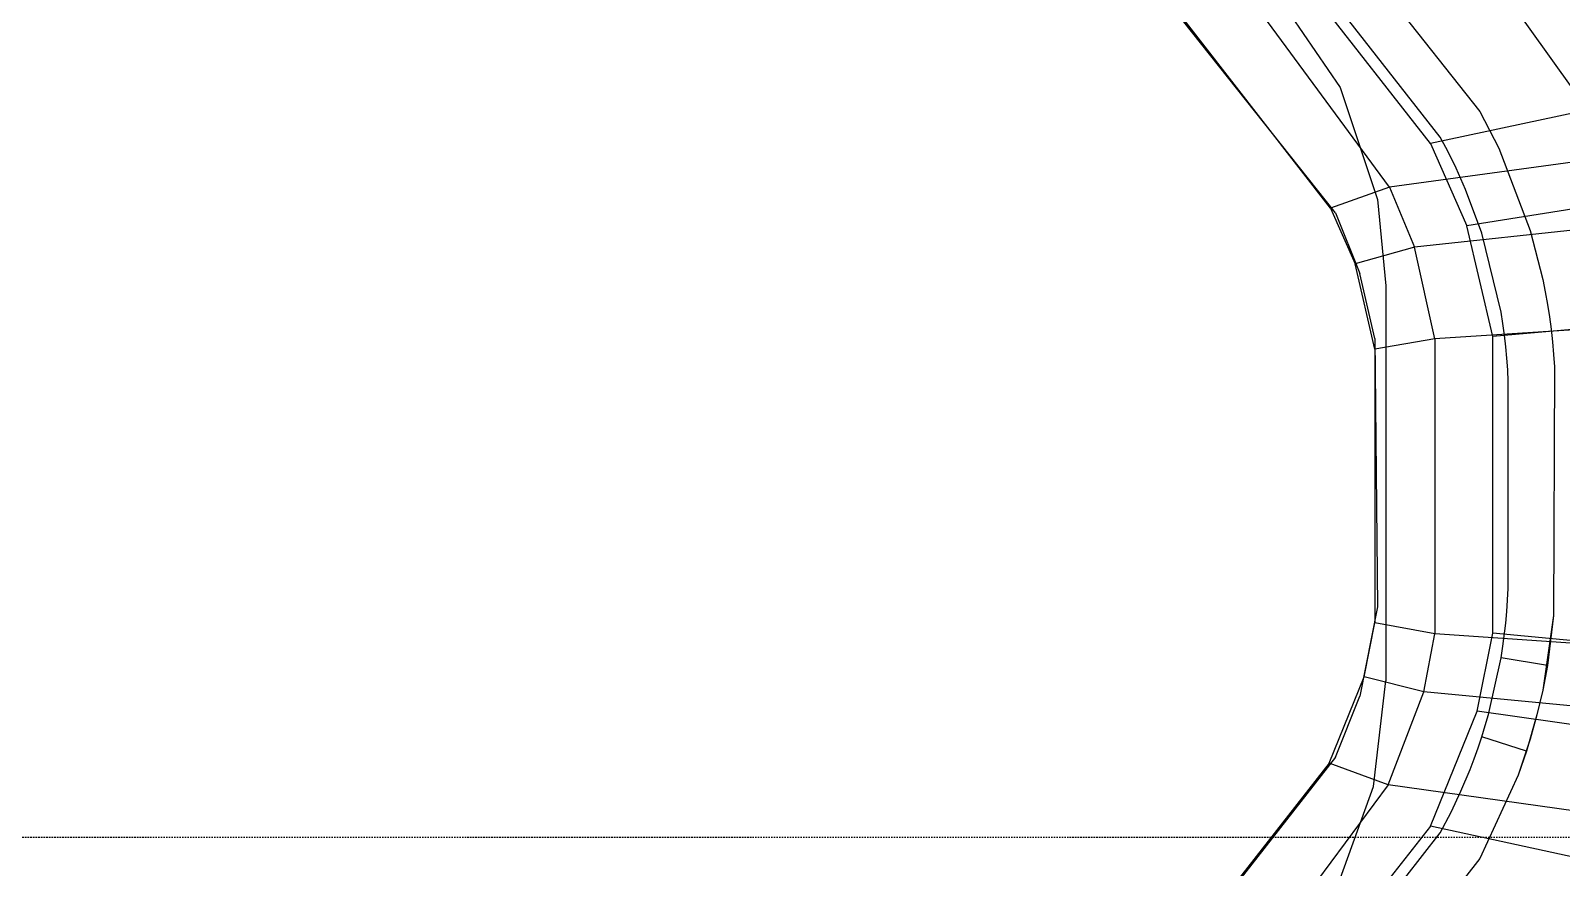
# Model space of a CAD drawing. Extents: x 11992 to 29481, y -6727 to 6811.
# Drawn here: x 19923.7 to 20054.1, y -3102 to -3030.7 of the extents above; entities that cross this region are included whole.
import ezdxf

# ---------------------------------------------------------------- set-up
doc = ezdxf.new("R2010")
doc.units = 0
doc.header["$MEASUREMENT"] = 0
doc.linetypes.add('DASHED', pattern=[19.05, 12.7, -6.35])
doc.layers.get('0').update_dxf_attribs({"color": 8, "linetype": 'CONTINUOUS'})
doc.layers.add('DQ-BEAM-DASH', color=8, linetype='DASHED')

# ---------------------------------------------------------------- blocks, each defined once
blk = doc.blocks.new('MB-B')
at = {"layer": 'DQ-BEAM-DASH', "ltscale": 0.01}
blk.add_line((-7800, 1270), (-11000, 1270), dxfattribs=at)

msp = doc.modelspace()

# ---------------------------------------------------------------- linework, layer by layer
for p, q in [((20059.14, -3041.33, -651.44), (19987.6, -2941.06, -651.44)), ((20059.14, -3041.33, -1089.44), (19987.6, -2941.06, -1089.44)), ((20059.14, -3041.33, -1527.44), (19987.6, -2941.06, -1527.44)), ((20059.14, -3041.33, -1965.44), (19987.6, -2941.06, -1965.44)), ((19976.65, -2948.3, -502.43), (20047.16, -3037.57, -502.43)), ((19976.65, -2948.3, -506.43), (20047.16, -3037.57, -506.43)), ((19976.65, -2948.3, -940.43), (20047.16, -3037.57, -940.43)), ((19976.65, -2948.3, -944.43), (20047.16, -3037.57, -944.43)), ((19976.65, -2948.3, -1378.43), (20047.16, -3037.57, -1378.43)), ((19976.65, -2948.3, -1382.43), (20047.16, -3037.57, -1382.43)), ((20039.48, -3044.04, -651.44), (19972.88, -2953.51, -651.44)), ((20039.48, -3044.04, -1089.44), (19972.88, -2953.51, -1089.44)), ((20039.48, -3044.04, -1527.44), (19972.88, -2953.51, -1527.44)), ((20039.48, -3044.04, -1965.44), (19972.88, -2953.51, -1965.44)), ((20043.8, -3039.76, -502.43), (19977.83, -2955.42, -502.43)), ((20043.8, -3039.76, -506.43), (19977.83, -2955.42, -506.43)), ((20043.8, -3039.76, -940.43), (19977.83, -2955.42, -940.43)), ((20043.8, -3039.76, -944.43), (19977.83, -2955.42, -944.43)), ((20043.8, -3039.76, -1378.43), (19977.83, -2955.42, -1378.43)), ((20043.8, -3039.76, -1382.43), (19977.83, -2955.42, -1382.43)), ((20042.96, -3040.31, -621.44), (19977.07, -2956.08, -621.44)), ((20042.96, -3040.31, -621.44), (19977.07, -2956.08, -621.44)), ((20042.96, -3040.31, -1059.44), (19977.07, -2956.08, -1059.44)), ((20042.96, -3040.31, -1059.44), (19977.07, -2956.08, -1059.44)), ((20042.96, -3040.31, -1497.44), (19977.07, -2956.08, -1497.44)), ((20042.96, -3040.31, -1497.44), (19977.07, -2956.08, -1497.44)), ((20042.96, -3040.31, -1935.44), (19977.07, -2956.08, -1935.44)), ((20042.96, -3040.31, -1935.44), (19977.07, -2956.08, -1935.44)), ((19980.86, -2955.79, -1934.94), (20035.27, -3035.54, -1934.94)), ((19980.86, -2955.79, -1527.94), (20035.27, -3035.55, -1527.94)), ((20034.88, -3046.21, -634.44), (19964.28, -2957.23, -634.44)), ((20034.88, -3046.21, -1072.44), (19964.28, -2957.23, -1072.44)), ((20034.88, -3046.21, -1510.44), (19964.28, -2957.23, -1510.44)), ((20034.88, -3046.21, -1948.44), (19964.28, -2957.23, -1948.44)), ((20034.45, -3045.82, -634.44), (19969.12, -2961.71, -634.44)), ((20034.45, -3045.82, -1072.44), (19969.12, -2961.71, -1072.44)), ((20034.45, -3045.82, -1510.44), (19969.12, -2961.71, -1510.44)), ((20034.45, -3045.82, -1948.44), (19969.12, -2961.71, -1948.44)), ((20072.38, -3034.06, -621.44), (20042.96, -3040.31, -621.44)), ((20072.38, -3034.06, -1059.44), (20042.96, -3040.31, -1059.44)), ((20072.38, -3034.06, -1497.44), (20042.96, -3040.31, -1497.44)), ((20072.38, -3034.06, -1935.44), (20042.96, -3040.31, -1935.44)), ((20035.27, -3035.54, -1934.94), (20035.27, -3035.55, -1527.94)), ((20035.27, -3035.54, -1934.94), (20038.46, -3045.07, -1934.94)), ((20035.27, -3035.55, -1527.94), (20038.46, -3045.07, -1527.94)), ((20047.16, -3037.57, -502.43), (20047.16, -3037.57, -506.43)), ((20047.16, -3037.57, -502.43), (20048.77, -3040.71, -502.43)), ((20047.16, -3037.57, -506.43), (20048.77, -3040.71, -506.43)), ((20047.16, -3037.57, -940.43), (20047.16, -3037.57, -944.43)), ((20047.16, -3037.57, -940.43), (20048.77, -3040.71, -940.43)), ((20047.16, -3037.57, -944.43), (20048.77, -3040.71, -944.43)), ((20047.16, -3037.57, -1378.43), (20047.16, -3037.57, -1382.43)), ((20047.16, -3037.57, -1378.43), (20048.77, -3040.71, -1378.43)), ((20047.16, -3037.57, -1382.43), (20048.77, -3040.71, -1382.43)), ((20042.96, -3040.31, -621.44), (20046.07, -3047.33, -621.44)), ((20042.96, -3040.31, -621.44), (20046.07, -3047.33, -621.44)), ((20042.96, -3040.31, -1059.44), (20046.07, -3047.33, -1059.44)), ((20042.96, -3040.31, -1059.44), (20046.07, -3047.33, -1059.44)), ((20042.96, -3040.31, -1497.44), (20046.07, -3047.33, -1497.44)), ((20042.96, -3040.31, -1497.44), (20046.07, -3047.33, -1497.44)), ((20042.96, -3040.31, -1935.44), (20046.07, -3047.33, -1935.44)), ((20042.96, -3040.31, -1935.44), (20046.07, -3047.33, -1935.44)), ((20043.8, -3039.76, -502.43), (20043.8, -3039.76, -506.43)), ((20044.27, -3040.64, -502.43), (20043.8, -3039.76, -502.43)), ((20044.27, -3040.64, -506.43), (20043.8, -3039.76, -506.43)), ((20043.8, -3039.76, -940.43), (20043.8, -3039.76, -944.43)), ((20044.27, -3040.64, -940.43), (20043.8, -3039.76, -940.43)), ((20044.27, -3040.64, -944.43), (20043.8, -3039.76, -944.43)), ((20043.8, -3039.76, -1378.43), (20043.8, -3039.76, -1382.43)), ((20044.27, -3040.64, -1378.43), (20043.8, -3039.76, -1378.43)), ((20044.27, -3040.64, -1382.43), (20043.8, -3039.76, -1382.43)), ((20059.14, -3041.33, -651.44), (20039.48, -3044.04, -651.44)), ((20059.14, -3041.33, -1089.44), (20039.48, -3044.04, -1089.44)), ((20059.14, -3041.33, -1527.44), (20039.48, -3044.04, -1527.44)), ((20059.14, -3041.33, -1965.44), (20039.48, -3044.04, -1965.44)), ((20044.72, -3041.52, -502.43), (20044.27, -3040.64, -502.43)), ((20044.72, -3041.52, -506.43), (20044.27, -3040.64, -506.43)), ((20044.72, -3041.52, -940.43), (20044.27, -3040.64, -940.43)), ((20044.72, -3041.52, -944.43), (20044.27, -3040.64, -944.43)), ((20044.72, -3041.52, -1378.43), (20044.27, -3040.64, -1378.43)), ((20044.72, -3041.52, -1382.43), (20044.27, -3040.64, -1382.43)), ((20045.15, -3042.41, -502.43), (20044.72, -3041.52, -502.43)), ((20045.15, -3042.41, -506.43), (20044.72, -3041.52, -506.43)), ((20045.15, -3042.41, -940.43), (20044.72, -3041.52, -940.43)), ((20045.15, -3042.41, -944.43), (20044.72, -3041.52, -944.43)), ((20045.15, -3042.41, -1378.43), (20044.72, -3041.52, -1378.43)), ((20045.15, -3042.41, -1382.43), (20044.72, -3041.52, -1382.43)), ((20048.77, -3040.71, -502.43), (20048.77, -3040.71, -506.43)), ((20048.77, -3040.71, -502.43), (20051.46, -3047.74, -502.43)), ((20048.77, -3040.71, -506.43), (20051.46, -3047.74, -506.43)), ((20048.77, -3040.71, -940.43), (20048.77, -3040.71, -944.43)), ((20048.77, -3040.71, -940.43), (20051.46, -3047.74, -940.43)), ((20048.77, -3040.71, -944.43), (20051.46, -3047.74, -944.43)), ((20048.77, -3040.71, -1378.43), (20048.77, -3040.71, -1382.43)), ((20048.77, -3040.71, -1378.43), (20051.46, -3047.74, -1378.43)), ((20048.77, -3040.71, -1382.43), (20051.46, -3047.74, -1382.43)), ((20045.95, -3044.23, -502.43), (20045.15, -3042.41, -502.43)), ((20045.95, -3044.23, -506.43), (20045.15, -3042.41, -506.43)), ((20045.95, -3044.23, -940.43), (20045.15, -3042.41, -940.43)), ((20045.95, -3044.23, -944.43), (20045.15, -3042.41, -944.43)), ((20045.95, -3044.23, -1378.43), (20045.15, -3042.41, -1378.43)), ((20045.95, -3044.23, -1382.43), (20045.15, -3042.41, -1382.43)), ((20075.83, -3042.6, -621.44), (20046.07, -3047.33, -621.44)), ((20075.83, -3042.6, -1059.44), (20046.07, -3047.33, -1059.44)), ((20075.83, -3042.6, -1497.44), (20046.07, -3047.33, -1497.44)), ((20075.83, -3042.6, -1935.44), (20046.07, -3047.33, -1935.44)), ((20039.48, -3044.04, -651.44), (20034.45, -3045.82, -634.44)), ((20039.48, -3044.04, -1089.44), (20034.45, -3045.82, -1072.44)), ((20039.48, -3044.04, -1527.44), (20034.45, -3045.82, -1510.44)), ((20039.48, -3044.04, -1965.44), (20034.45, -3045.82, -1948.44)), ((20039.48, -3044.04, -651.44), (20041.61, -3049.16, -651.44)), ((20039.48, -3044.04, -1089.44), (20041.61, -3049.16, -1089.44)), ((20039.48, -3044.04, -1527.44), (20041.61, -3049.16, -1527.44)), ((20039.48, -3044.04, -1965.44), (20041.61, -3049.16, -1965.44)), ((20047.33, -3047.94, -502.43), (20045.95, -3044.23, -502.43)), ((20047.33, -3047.94, -506.43), (20045.95, -3044.23, -506.43)), ((20045.95, -3044.23, -502.43), (20045.95, -3044.23, -506.43)), ((20047.33, -3047.94, -940.43), (20045.95, -3044.23, -940.43)), ((20047.33, -3047.94, -944.43), (20045.95, -3044.23, -944.43)), ((20045.95, -3044.23, -940.43), (20045.95, -3044.23, -944.43)), ((20047.33, -3047.94, -1378.43), (20045.95, -3044.23, -1378.43)), ((20047.33, -3047.94, -1382.43), (20045.95, -3044.23, -1382.43)), ((20045.95, -3044.23, -1378.43), (20045.95, -3044.23, -1382.43)), ((20038.46, -3045.07, -1527.94), (20038.46, -3045.07, -1934.94)), ((20038.46, -3045.07, -1527.94), (20039.15, -3052.44, -1527.94)), ((20038.46, -3045.07, -1934.94), (20039.15, -3052.44, -1934.94)), ((20034.45, -3045.82, -634.44), (20036.55, -3050.58, -634.44)), ((20034.45, -3045.82, -1072.44), (20036.55, -3050.58, -1072.44)), ((20034.45, -3045.82, -1510.44), (20036.55, -3050.58, -1510.44)), ((20034.45, -3045.82, -1948.44), (20036.55, -3050.58, -1948.44)), ((20034.88, -3046.21, -634.44), (20036.94, -3051.39, -634.44)), ((20034.88, -3046.21, -1072.44), (20036.94, -3051.39, -1072.44)), ((20034.88, -3046.21, -1510.44), (20036.94, -3051.39, -1510.44)), ((20034.88, -3046.21, -1948.44), (20036.94, -3051.39, -1948.44)), ((20061.43, -3047.01, -651.44), (20041.61, -3049.16, -651.44)), ((20061.43, -3047.01, -1089.44), (20041.61, -3049.16, -1089.44)), ((20061.43, -3047.01, -1527.44), (20041.61, -3049.16, -1527.44)), ((20061.43, -3047.01, -1965.44), (20041.61, -3049.16, -1965.44)), ((20048.27, -3056.77, -621.44), (20046.07, -3047.33, -621.44)), ((20048.27, -3056.77, -621.44), (20046.07, -3047.33, -621.44)), ((20048.27, -3056.77, -1059.44), (20046.07, -3047.33, -1059.44)), ((20048.27, -3056.77, -1059.44), (20046.07, -3047.33, -1059.44)), ((20048.27, -3056.77, -1497.44), (20046.07, -3047.33, -1497.44)), ((20048.27, -3056.77, -1497.44), (20046.07, -3047.33, -1497.44)), ((20048.27, -3056.77, -1935.44), (20046.07, -3047.33, -1935.44)), ((20048.27, -3056.77, -1935.44), (20046.07, -3047.33, -1935.44)), ((20048.98, -3054.68, -502.43), (20047.33, -3047.94, -502.43)), ((20047.33, -3047.94, -502.43), (20047.33, -3047.94, -506.43)), ((20048.98, -3054.68, -506.43), (20047.33, -3047.94, -506.43)), ((20048.98, -3054.68, -940.43), (20047.33, -3047.94, -940.43)), ((20047.33, -3047.94, -940.43), (20047.33, -3047.94, -944.43)), ((20048.98, -3054.68, -944.43), (20047.33, -3047.94, -944.43)), ((20048.98, -3054.68, -1378.43), (20047.33, -3047.94, -1378.43)), ((20047.33, -3047.94, -1378.43), (20047.33, -3047.94, -1382.43)), ((20048.98, -3054.68, -1382.43), (20047.33, -3047.94, -1382.43)), ((20051.46, -3047.74, -502.43), (20052.52, -3051.91, -502.43)), ((20051.46, -3047.74, -506.43), (20052.52, -3051.91, -506.43)), ((20051.46, -3047.74, -502.43), (20051.46, -3047.74, -506.43)), ((20051.46, -3047.74, -940.43), (20052.52, -3051.91, -940.43)), ((20051.46, -3047.74, -944.43), (20052.52, -3051.91, -944.43)), ((20051.46, -3047.74, -940.43), (20051.46, -3047.74, -944.43)), ((20051.46, -3047.74, -1378.43), (20052.52, -3051.91, -1378.43)), ((20051.46, -3047.74, -1382.43), (20052.52, -3051.91, -1382.43)), ((20051.46, -3047.74, -1378.43), (20051.46, -3047.74, -1382.43)), ((20041.61, -3049.16, -651.44), (20036.55, -3050.58, -634.44)), ((20041.61, -3049.16, -1089.44), (20036.55, -3050.58, -1072.44)), ((20041.61, -3049.16, -1527.44), (20036.55, -3050.58, -1510.44)), ((20041.61, -3049.16, -1965.44), (20036.55, -3050.58, -1948.44)), ((20043.32, -3056.97, -651.44), (20041.61, -3049.16, -651.44)), ((20043.32, -3056.97, -1089.44), (20041.61, -3049.16, -1089.44)), ((20043.32, -3056.97, -1527.44), (20041.61, -3049.16, -1527.44)), ((20043.32, -3056.97, -1965.44), (20041.61, -3049.16, -1965.44)), ((20038.22, -3057.83, -634.44), (20036.55, -3050.58, -634.44)), ((20038.22, -3057.83, -1072.44), (20036.55, -3050.58, -1072.44)), ((20038.22, -3057.83, -1510.44), (20036.55, -3050.58, -1510.44)), ((20038.22, -3057.83, -1948.44), (20036.55, -3050.58, -1948.44)), ((20038.21, -3056.92, -634.44), (20036.94, -3051.39, -634.44)), ((20038.21, -3056.92, -1072.44), (20036.94, -3051.39, -1072.44)), ((20038.21, -3056.92, -1510.44), (20036.94, -3051.39, -1510.44)), ((20038.21, -3056.92, -1948.44), (20036.94, -3051.39, -1948.44)), ((20052.52, -3051.91, -502.43), (20052.52, -3051.91, -506.43)), ((20052.52, -3051.91, -502.43), (20052.73, -3052.96, -502.43)), ((20052.52, -3051.91, -506.43), (20052.73, -3052.96, -506.43)), ((20052.52, -3051.91, -940.43), (20052.52, -3051.91, -944.43)), ((20052.52, -3051.91, -940.43), (20052.73, -3052.96, -940.43)), ((20052.52, -3051.91, -944.43), (20052.73, -3052.96, -944.43)), ((20052.52, -3051.91, -1378.43), (20052.52, -3051.91, -1382.43)), ((20052.52, -3051.91, -1378.43), (20052.73, -3052.96, -1378.43)), ((20052.52, -3051.91, -1382.43), (20052.73, -3052.96, -1382.43)), ((20039.15, -3052.44, -1934.94), (20039.15, -3052.44, -1527.94)), ((20039.15, -3052.44, -1527.94), (20039.15, -3086.11, -1527.94)), ((20039.15, -3052.44, -1934.94), (20039.15, -3086.11, -1934.94)), ((20052.73, -3052.96, -502.43), (20052.92, -3054.02, -502.43)), ((20052.73, -3052.96, -506.43), (20052.92, -3054.02, -506.43)), ((20052.73, -3052.96, -940.43), (20052.92, -3054.02, -940.43)), ((20052.73, -3052.96, -944.43), (20052.92, -3054.02, -944.43)), ((20052.73, -3052.96, -1378.43), (20052.92, -3054.02, -1378.43)), ((20052.73, -3052.96, -1382.43), (20052.92, -3054.02, -1382.43)), ((20078.27, -3054.08, -621.44), (20048.27, -3056.77, -621.44)), ((20078.27, -3054.08, -1059.44), (20048.27, -3056.77, -1059.44)), ((20078.27, -3054.08, -1497.44), (20048.27, -3056.77, -1497.44)), ((20078.27, -3054.08, -1935.44), (20048.27, -3056.77, -1935.44)), ((20048.98, -3054.68, -502.43), (20048.98, -3054.68, -506.43)), ((20049.13, -3055.66, -502.43), (20048.98, -3054.68, -502.43)), ((20049.13, -3055.66, -506.43), (20048.98, -3054.68, -506.43)), ((20048.98, -3054.68, -940.43), (20048.98, -3054.68, -944.43)), ((20049.13, -3055.66, -940.43), (20048.98, -3054.68, -940.43)), ((20049.13, -3055.66, -944.43), (20048.98, -3054.68, -944.43)), ((20048.98, -3054.68, -1378.43), (20048.98, -3054.68, -1382.43)), ((20049.13, -3055.66, -1378.43), (20048.98, -3054.68, -1378.43)), ((20049.13, -3055.66, -1382.43), (20048.98, -3054.68, -1382.43)), ((20052.92, -3054.02, -502.43), (20053.09, -3055.08, -502.43)), ((20052.92, -3054.02, -506.43), (20053.09, -3055.08, -506.43)), ((20052.92, -3054.02, -940.43), (20053.09, -3055.08, -940.43)), ((20052.92, -3054.02, -944.43), (20053.09, -3055.08, -944.43)), ((20052.92, -3054.02, -1378.43), (20053.09, -3055.08, -1378.43)), ((20052.92, -3054.02, -1382.43), (20053.09, -3055.08, -1382.43)), ((20063.27, -3055.65, -651.44), (20043.32, -3056.97, -651.44)), ((20063.27, -3055.65, -1089.44), (20043.32, -3056.97, -1089.44)), ((20063.27, -3055.65, -1527.44), (20043.32, -3056.97, -1527.44)), ((20063.27, -3055.65, -1965.44), (20043.32, -3056.97, -1965.44)), ((20049.26, -3056.64, -502.43), (20049.13, -3055.66, -502.43)), ((20049.26, -3056.64, -506.43), (20049.13, -3055.66, -506.43)), ((20049.26, -3056.64, -940.43), (20049.13, -3055.66, -940.43)), ((20049.26, -3056.64, -944.43), (20049.13, -3055.66, -944.43)), ((20049.26, -3056.64, -1378.43), (20049.13, -3055.66, -1378.43)), ((20049.26, -3056.64, -1382.43), (20049.13, -3055.66, -1382.43)), ((20053.09, -3055.08, -502.43), (20053.23, -3056.15, -502.43)), ((20053.09, -3055.08, -506.43), (20053.23, -3056.15, -506.43)), ((20053.09, -3055.08, -940.43), (20053.23, -3056.15, -940.43)), ((20053.09, -3055.08, -944.43), (20053.23, -3056.15, -944.43)), ((20053.09, -3055.08, -1378.43), (20053.23, -3056.15, -1378.43)), ((20053.09, -3055.08, -1382.43), (20053.23, -3056.15, -1382.43)), ((20038.21, -3056.92, -634.44), (20038.46, -3079.79, -634.44)), ((20038.21, -3056.92, -1072.44), (20038.46, -3079.79, -1072.44)), ((20038.21, -3056.92, -1510.44), (20038.46, -3079.79, -1510.44)), ((20038.21, -3056.92, -1948.44), (20038.46, -3079.79, -1948.44)), ((20043.32, -3056.97, -651.44), (20038.22, -3057.83, -634.44)), ((20043.32, -3056.97, -1089.44), (20038.22, -3057.83, -1072.44)), ((20043.32, -3056.97, -1527.44), (20038.22, -3057.83, -1510.44)), ((20043.32, -3056.97, -1965.44), (20038.22, -3057.83, -1948.44)), ((20043.32, -3056.97, -651.44), (20043.32, -3082.1, -651.44)), ((20043.32, -3056.97, -1089.44), (20043.32, -3082.1, -1089.44)), ((20043.32, -3056.97, -1527.44), (20043.32, -3082.1, -1527.44)), ((20043.32, -3056.97, -1965.44), (20043.32, -3082.1, -1965.44)), ((20048.27, -3082.06, -621.44), (20048.27, -3056.77, -621.44)), ((20048.27, -3082.06, -621.44), (20048.27, -3056.77, -621.44)), ((20048.27, -3082.06, -1059.44), (20048.27, -3056.77, -1059.44)), ((20048.27, -3082.06, -1059.44), (20048.27, -3056.77, -1059.44)), ((20048.27, -3082.06, -1497.44), (20048.27, -3056.77, -1497.44)), ((20048.27, -3082.06, -1497.44), (20048.27, -3056.77, -1497.44)), ((20048.27, -3082.06, -1935.44), (20048.27, -3056.77, -1935.44)), ((20048.27, -3082.06, -1935.44), (20048.27, -3056.77, -1935.44)), ((20049.37, -3057.63, -502.43), (20049.26, -3056.64, -502.43)), ((20049.37, -3057.63, -506.43), (20049.26, -3056.64, -506.43)), ((20049.37, -3057.63, -940.43), (20049.26, -3056.64, -940.43)), ((20049.37, -3057.63, -944.43), (20049.26, -3056.64, -944.43)), ((20049.37, -3057.63, -1378.43), (20049.26, -3056.64, -1378.43)), ((20049.37, -3057.63, -1382.43), (20049.26, -3056.64, -1382.43)), ((20053.23, -3056.15, -502.43), (20053.35, -3057.22, -502.43)), ((20053.23, -3056.15, -506.43), (20053.35, -3057.22, -506.43)), ((20053.23, -3056.15, -940.43), (20053.35, -3057.22, -940.43)), ((20053.23, -3056.15, -944.43), (20053.35, -3057.22, -944.43)), ((20053.23, -3056.15, -1378.43), (20053.35, -3057.22, -1378.43)), ((20053.23, -3056.15, -1382.43), (20053.35, -3057.22, -1382.43)), ((20053.35, -3057.22, -502.43), (20053.45, -3058.29, -502.43)), ((20053.35, -3057.22, -506.43), (20053.45, -3058.29, -506.43)), ((20053.35, -3057.22, -940.43), (20053.45, -3058.29, -940.43)), ((20053.35, -3057.22, -944.43), (20053.45, -3058.29, -944.43)), ((20053.35, -3057.22, -1378.43), (20053.45, -3058.29, -1378.43)), ((20053.35, -3057.22, -1382.43), (20053.45, -3058.29, -1382.43)), ((20038.22, -3057.83, -634.44), (20038.22, -3081.18, -634.44)), ((20038.22, -3057.83, -1072.44), (20038.22, -3081.18, -1072.44)), ((20038.22, -3057.83, -1510.44), (20038.22, -3081.18, -1510.44)), ((20038.22, -3057.83, -1948.44), (20038.22, -3081.18, -1948.44)), ((20049.46, -3058.61, -502.43), (20049.37, -3057.63, -502.43)), ((20049.46, -3058.61, -506.43), (20049.37, -3057.63, -506.43)), ((20049.46, -3058.61, -940.43), (20049.37, -3057.63, -940.43)), ((20049.46, -3058.61, -944.43), (20049.37, -3057.63, -944.43)), ((20049.46, -3058.61, -1378.43), (20049.37, -3057.63, -1378.43)), ((20049.46, -3058.61, -1382.43), (20049.37, -3057.63, -1382.43)), ((20049.54, -3059.6, -502.43), (20049.46, -3058.61, -502.43)), ((20049.54, -3059.6, -506.43), (20049.46, -3058.61, -506.43)), ((20049.54, -3059.6, -940.43), (20049.46, -3058.61, -940.43)), ((20049.54, -3059.6, -944.43), (20049.46, -3058.61, -944.43)), ((20049.54, -3059.6, -1378.43), (20049.46, -3058.61, -1378.43)), ((20049.54, -3059.6, -1382.43), (20049.46, -3058.61, -1382.43)), ((20053.45, -3058.29, -502.43), (20053.53, -3059.36, -502.43)), ((20053.45, -3058.29, -506.43), (20053.53, -3059.36, -506.43)), ((20053.45, -3058.29, -940.43), (20053.53, -3059.36, -940.43)), ((20053.45, -3058.29, -944.43), (20053.53, -3059.36, -944.43)), ((20053.45, -3058.29, -1378.43), (20053.53, -3059.36, -1378.43)), ((20053.45, -3058.29, -1382.43), (20053.53, -3059.36, -1382.43)), ((20049.59, -3060.59, -502.43), (20049.54, -3059.6, -502.43)), ((20049.59, -3060.59, -506.43), (20049.54, -3059.6, -506.43)), ((20049.59, -3060.59, -940.43), (20049.54, -3059.6, -940.43)), ((20049.59, -3060.59, -944.43), (20049.54, -3059.6, -944.43)), ((20049.59, -3060.59, -1378.43), (20049.54, -3059.6, -1378.43)), ((20049.59, -3060.59, -1382.43), (20049.54, -3059.6, -1382.43)), ((20053.53, -3059.36, -502.43), (20053.45, -3080.54, -502.43)), ((20053.53, -3059.36, -506.43), (20053.45, -3080.54, -506.43)), ((20053.53, -3059.36, -940.43), (20053.45, -3080.54, -940.43)), ((20053.53, -3059.36, -944.43), (20053.45, -3080.54, -944.43)), ((20053.53, -3059.36, -1378.43), (20053.45, -3080.54, -1378.43)), ((20053.53, -3059.36, -1382.43), (20053.45, -3080.54, -1382.43)), ((20053.53, -3059.36, -502.43), (20053.53, -3059.36, -506.43)), ((20053.53, -3059.36, -940.43), (20053.53, -3059.36, -944.43)), ((20053.53, -3059.36, -1378.43), (20053.53, -3059.36, -1382.43)), ((20049.59, -3060.59, -502.43), (20049.59, -3060.59, -506.43)), ((20049.59, -3078.23, -502.43), (20049.59, -3060.59, -502.43)), ((20049.59, -3078.23, -506.43), (20049.59, -3060.59, -506.43)), ((20049.59, -3060.59, -940.43), (20049.59, -3060.59, -944.43)), ((20049.59, -3078.23, -940.43), (20049.59, -3060.59, -940.43)), ((20049.59, -3078.23, -944.43), (20049.59, -3060.59, -944.43)), ((20049.59, -3060.59, -1378.43), (20049.59, -3060.59, -1382.43)), ((20049.59, -3078.23, -1378.43), (20049.59, -3060.59, -1378.43)), ((20049.59, -3078.23, -1382.43), (20049.59, -3060.59, -1382.43)), ((20049.46, -3080.21, -502.43), (20049.59, -3078.23, -502.43)), ((20049.46, -3080.21, -506.43), (20049.59, -3078.23, -506.43)), ((20049.46, -3080.21, -940.43), (20049.59, -3078.23, -940.43)), ((20049.46, -3080.21, -944.43), (20049.59, -3078.23, -944.43)), ((20049.46, -3080.21, -1378.43), (20049.59, -3078.23, -1378.43)), ((20049.46, -3080.21, -1382.43), (20049.59, -3078.23, -1382.43)), ((20049.59, -3078.23, -502.43), (20049.59, -3078.23, -506.43)), ((20049.59, -3078.23, -940.43), (20049.59, -3078.23, -944.43)), ((20049.59, -3078.23, -1378.43), (20049.59, -3078.23, -1382.43)), ((20038.46, -3079.79, -634.44), (20036.94, -3087.43, -634.44)), ((20038.46, -3079.79, -1072.44), (20036.94, -3087.43, -1072.44)), ((20038.46, -3079.79, -1510.44), (20036.94, -3087.43, -1510.44)), ((20038.46, -3079.79, -1948.44), (20036.94, -3087.43, -1948.44)), ((20049.37, -3081.2, -502.43), (20049.46, -3080.21, -502.43)), ((20049.37, -3081.2, -506.43), (20049.46, -3080.21, -506.43)), ((20049.37, -3081.2, -940.43), (20049.46, -3080.21, -940.43)), ((20049.37, -3081.2, -944.43), (20049.46, -3080.21, -944.43)), ((20049.37, -3081.2, -1378.43), (20049.46, -3080.21, -1378.43)), ((20049.37, -3081.2, -1382.43), (20049.46, -3080.21, -1382.43)), ((20053.45, -3080.54, -506.43), (20052.52, -3086.92, -506.43)), ((20053.45, -3080.54, -944.43), (20052.52, -3086.92, -944.43)), ((20053.45, -3080.54, -1382.43), (20052.52, -3086.92, -1382.43)), ((20053.45, -3080.54, -502.43), (20052.92, -3084.8, -502.43)), ((20053.45, -3080.54, -940.43), (20052.92, -3084.8, -940.43)), ((20053.45, -3080.54, -1378.43), (20052.92, -3084.8, -1378.43)), ((20053.45, -3080.54, -502.43), (20053.45, -3080.54, -506.43)), ((20053.45, -3080.54, -940.43), (20053.45, -3080.54, -944.43)), ((20053.45, -3080.54, -1378.43), (20053.45, -3080.54, -1382.43)), ((20037.31, -3085.77, -634.44), (20038.22, -3081.18, -634.44)), ((20037.31, -3085.77, -1072.44), (20038.22, -3081.18, -1072.44)), ((20037.31, -3085.77, -1510.44), (20038.22, -3081.18, -1510.44)), ((20037.31, -3085.77, -1948.44), (20038.22, -3081.18, -1948.44)), ((20043.32, -3082.1, -651.44), (20038.22, -3081.18, -634.44)), ((20043.32, -3082.1, -1089.44), (20038.22, -3081.18, -1072.44)), ((20043.32, -3082.1, -1527.44), (20038.22, -3081.18, -1510.44)), ((20043.32, -3082.1, -1965.44), (20038.22, -3081.18, -1948.44)), ((20042.4, -3087.04, -651.44), (20043.32, -3082.1, -651.44)), ((20042.4, -3087.04, -1089.44), (20043.32, -3082.1, -1089.44)), ((20042.4, -3087.04, -1527.44), (20043.32, -3082.1, -1527.44)), ((20042.4, -3087.04, -1965.44), (20043.32, -3082.1, -1965.44)), ((20063.27, -3083.49, -651.44), (20043.32, -3082.1, -651.44)), ((20063.27, -3083.49, -1089.44), (20043.32, -3082.1, -1089.44)), ((20063.27, -3083.49, -1527.44), (20043.32, -3082.1, -1527.44)), ((20063.27, -3083.49, -1965.44), (20043.32, -3082.1, -1965.44)), ((20046.94, -3088.71, -621.44), (20048.27, -3082.06, -621.44)), ((20046.94, -3088.71, -621.44), (20048.27, -3082.06, -621.44)), ((20046.94, -3088.71, -1059.44), (20048.27, -3082.06, -1059.44)), ((20046.94, -3088.71, -1059.44), (20048.27, -3082.06, -1059.44)), ((20046.94, -3088.71, -1497.44), (20048.27, -3082.06, -1497.44)), ((20046.94, -3088.71, -1497.44), (20048.27, -3082.06, -1497.44)), ((20046.94, -3088.71, -1935.44), (20048.27, -3082.06, -1935.44)), ((20046.94, -3088.71, -1935.44), (20048.27, -3082.06, -1935.44)), ((20078.27, -3084.84, -621.44), (20048.27, -3082.06, -621.44)), ((20078.27, -3084.84, -1059.44), (20048.27, -3082.06, -1059.44)), ((20078.27, -3084.84, -1497.44), (20048.27, -3082.06, -1497.44)), ((20078.27, -3084.84, -1935.44), (20048.27, -3082.06, -1935.44)), ((20049.13, -3083.16, -502.43), (20049.37, -3081.2, -502.43)), ((20049.13, -3083.16, -506.43), (20049.37, -3081.2, -506.43)), ((20049.13, -3083.16, -940.43), (20049.37, -3081.2, -940.43)), ((20049.13, -3083.16, -944.43), (20049.37, -3081.2, -944.43)), ((20049.13, -3083.16, -1378.43), (20049.37, -3081.2, -1378.43)), ((20049.13, -3083.16, -1382.43), (20049.37, -3081.2, -1382.43)), ((20048.98, -3084.14, -502.43), (20049.13, -3083.16, -502.43)), ((20048.98, -3084.14, -506.43), (20049.13, -3083.16, -506.43)), ((20048.98, -3084.14, -940.43), (20049.13, -3083.16, -940.43)), ((20048.98, -3084.14, -944.43), (20049.13, -3083.16, -944.43)), ((20048.98, -3084.14, -1378.43), (20049.13, -3083.16, -1378.43)), ((20048.98, -3084.14, -1382.43), (20049.13, -3083.16, -1382.43)), ((20047.9, -3088.98, -502.43), (20048.98, -3084.14, -502.43)), ((20047.9, -3088.98, -506.43), (20048.98, -3084.14, -506.43)), ((20047.9, -3088.98, -940.43), (20048.98, -3084.14, -940.43)), ((20047.9, -3088.98, -944.43), (20048.98, -3084.14, -944.43)), ((20047.9, -3088.98, -1378.43), (20048.98, -3084.14, -1378.43)), ((20047.9, -3088.98, -1382.43), (20048.98, -3084.14, -1382.43)), ((20048.98, -3084.14, -502.43), (20048.98, -3084.14, -506.43)), ((20052.92, -3084.8, -502.43), (20048.98, -3084.14, -502.43)), ((20048.98, -3084.14, -940.43), (20048.98, -3084.14, -944.43)), ((20052.92, -3084.8, -940.43), (20048.98, -3084.14, -940.43)), ((20048.98, -3084.14, -1378.43), (20048.98, -3084.14, -1382.43)), ((20052.92, -3084.8, -1378.43), (20048.98, -3084.14, -1378.43)), ((20034.34, -3093.14, -634.44), (20037.31, -3085.77, -634.44)), ((20034.34, -3093.14, -1072.44), (20037.31, -3085.77, -1072.44)), ((20034.34, -3093.14, -1510.44), (20037.31, -3085.77, -1510.44)), ((20034.34, -3093.14, -1948.44), (20037.31, -3085.77, -1948.44)), ((20042.4, -3087.04, -651.44), (20037.31, -3085.77, -634.44)), ((20042.4, -3087.04, -1089.44), (20037.31, -3085.77, -1072.44)), ((20042.4, -3087.04, -1527.44), (20037.31, -3085.77, -1510.44)), ((20042.4, -3087.04, -1965.44), (20037.31, -3085.77, -1948.44)), ((20052.92, -3084.8, -502.43), (20052.52, -3086.92, -502.43)), ((20052.92, -3084.8, -940.43), (20052.52, -3086.92, -940.43)), ((20052.92, -3084.8, -1378.43), (20052.52, -3086.92, -1378.43)), ((20038.1, -3095.13, -1527.94), (20039.15, -3086.11, -1527.94)), ((20038.1, -3095.13, -1934.94), (20039.15, -3086.11, -1934.94)), ((20039.15, -3086.11, -1527.94), (20039.15, -3086.11, -1934.94)), ((20039.36, -3094.97, -651.44), (20042.4, -3087.04, -651.44)), ((20039.36, -3094.97, -1089.44), (20042.4, -3087.04, -1089.44)), ((20039.36, -3094.97, -1527.44), (20042.4, -3087.04, -1527.44)), ((20039.36, -3094.97, -1965.44), (20042.4, -3087.04, -1965.44)), ((20062.27, -3088.96, -651.44), (20042.4, -3087.04, -651.44)), ((20062.27, -3088.96, -1089.44), (20042.4, -3087.04, -1089.44)), ((20062.27, -3088.96, -1527.44), (20042.4, -3087.04, -1527.44)), ((20062.27, -3088.96, -1965.44), (20042.4, -3087.04, -1965.44)), ((20052.52, -3086.92, -502.43), (20052.03, -3089.01, -502.43)), ((20052.52, -3086.92, -506.43), (20052.03, -3089.01, -506.43)), ((20052.52, -3086.92, -940.43), (20052.03, -3089.01, -940.43)), ((20052.52, -3086.92, -944.43), (20052.03, -3089.01, -944.43)), ((20052.52, -3086.92, -1378.43), (20052.03, -3089.01, -1378.43)), ((20052.52, -3086.92, -1382.43), (20052.03, -3089.01, -1382.43)), ((20052.52, -3086.92, -502.43), (20052.52, -3086.92, -506.43)), ((20052.52, -3086.92, -940.43), (20052.52, -3086.92, -944.43)), ((20052.52, -3086.92, -1378.43), (20052.52, -3086.92, -1382.43)), ((20034.88, -3092.61, -634.44), (20036.94, -3087.43, -634.44)), ((20034.88, -3092.61, -1072.44), (20036.94, -3087.43, -1072.44)), ((20034.88, -3092.61, -1510.44), (20036.94, -3087.43, -1510.44)), ((20034.88, -3092.61, -1948.44), (20036.94, -3087.43, -1948.44)), ((20042.96, -3098.51, -621.44), (20046.94, -3088.71, -621.44)), ((20042.96, -3098.51, -621.44), (20046.94, -3088.71, -621.44)), ((20042.96, -3098.51, -1059.44), (20046.94, -3088.71, -1059.44)), ((20042.96, -3098.51, -1059.44), (20046.94, -3088.71, -1059.44)), ((20042.96, -3098.51, -1497.44), (20046.94, -3088.71, -1497.44)), ((20042.96, -3098.51, -1497.44), (20046.94, -3088.71, -1497.44)), ((20042.96, -3098.51, -1935.44), (20046.94, -3088.71, -1935.44)), ((20042.96, -3098.51, -1935.44), (20046.94, -3088.71, -1935.44)), ((20076.8, -3092.94, -621.44), (20046.94, -3088.71, -621.44)), ((20076.8, -3092.94, -1059.44), (20046.94, -3088.71, -1059.44)), ((20076.8, -3092.94, -1497.44), (20046.94, -3088.71, -1497.44)), ((20076.8, -3092.94, -1935.44), (20046.94, -3088.71, -1935.44)), ((20047.33, -3090.88, -502.43), (20047.63, -3089.93, -502.43)), ((20047.33, -3090.88, -506.43), (20047.63, -3089.93, -506.43)), ((20047.33, -3090.88, -940.43), (20047.63, -3089.93, -940.43)), ((20047.33, -3090.88, -944.43), (20047.63, -3089.93, -944.43)), ((20047.33, -3090.88, -1378.43), (20047.63, -3089.93, -1378.43)), ((20047.33, -3090.88, -1382.43), (20047.63, -3089.93, -1382.43)), ((20047.63, -3089.93, -502.43), (20047.9, -3088.98, -502.43)), ((20047.63, -3089.93, -506.43), (20047.9, -3088.98, -506.43)), ((20047.63, -3089.93, -940.43), (20047.9, -3088.98, -940.43)), ((20047.63, -3089.93, -944.43), (20047.9, -3088.98, -944.43)), ((20047.63, -3089.93, -1378.43), (20047.9, -3088.98, -1378.43)), ((20047.63, -3089.93, -1382.43), (20047.9, -3088.98, -1382.43)), ((20047.9, -3088.98, -502.43), (20047.9, -3088.98, -506.43)), ((20047.9, -3088.98, -940.43), (20047.9, -3088.98, -944.43)), ((20047.9, -3088.98, -1378.43), (20047.9, -3088.98, -1382.43)), ((20052.03, -3089.01, -502.43), (20051.14, -3092.11, -502.43)), ((20052.03, -3089.01, -940.43), (20051.14, -3092.11, -940.43)), ((20052.03, -3089.01, -1378.43), (20051.14, -3092.11, -1378.43)), ((20052.03, -3089.01, -506.43), (20051.46, -3091.09, -506.43)), ((20052.03, -3089.01, -944.43), (20051.46, -3091.09, -944.43)), ((20052.03, -3089.01, -1382.43), (20051.46, -3091.09, -1382.43)), ((20047.01, -3091.82, -940.43), (20047.33, -3090.88, -940.43)), ((20047.01, -3091.82, -944.43), (20047.33, -3090.88, -944.43)), ((20047.01, -3091.82, -1378.43), (20047.33, -3090.88, -1378.43)), ((20047.01, -3091.82, -1382.43), (20047.33, -3090.88, -1382.43)), ((20047.02, -3091.82, -502.43), (20047.33, -3090.88, -502.43)), ((20047.02, -3091.82, -506.43), (20047.33, -3090.88, -506.43)), ((20051.14, -3092.11, -502.43), (20047.33, -3090.88, -502.43)), ((20051.14, -3092.11, -940.43), (20047.33, -3090.88, -940.43)), ((20051.14, -3092.11, -1378.43), (20047.33, -3090.88, -1378.43)), ((20051.46, -3091.09, -506.43), (20050.43, -3094.14, -506.43)), ((20051.46, -3091.09, -944.43), (20050.43, -3094.14, -944.43)), ((20051.46, -3091.09, -1382.43), (20050.43, -3094.14, -1382.43)), ((20046.68, -3092.75, -502.43), (20047.02, -3091.82, -502.43)), ((20046.68, -3092.75, -506.43), (20047.02, -3091.82, -506.43)), ((20046.68, -3092.75, -940.43), (20047.01, -3091.82, -940.43)), ((20046.68, -3092.75, -944.43), (20047.01, -3091.82, -944.43)), ((20046.68, -3092.75, -1378.43), (20047.01, -3091.82, -1378.43)), ((20046.68, -3092.75, -1382.43), (20047.01, -3091.82, -1382.43)), ((20051.14, -3092.11, -502.43), (20050.43, -3094.14, -502.43)), ((20051.14, -3092.11, -940.43), (20050.43, -3094.14, -940.43)), ((20051.14, -3092.11, -1378.43), (20050.43, -3094.14, -1378.43)), ((20034.34, -3093.14, -634.44), (19965.46, -3181.01, -634.44)), ((20034.34, -3093.14, -1072.44), (19965.46, -3181.01, -1072.44)), ((20034.34, -3093.14, -1510.44), (19965.46, -3181.01, -1510.44)), ((20034.34, -3093.14, -1948.44), (19965.46, -3181.01, -1948.44)), ((20034.88, -3092.61, -634.44), (19969.5, -3176.22, -634.44)), ((20034.88, -3092.61, -1072.44), (19969.5, -3176.22, -1072.44)), ((20034.88, -3092.61, -1510.44), (19969.5, -3176.22, -1510.44)), ((20034.88, -3092.61, -1948.44), (19969.5, -3176.22, -1948.44)), ((20039.36, -3094.97, -651.44), (20034.34, -3093.14, -634.44)), ((20039.36, -3094.97, -1089.44), (20034.34, -3093.14, -1072.44)), ((20039.36, -3094.97, -1527.44), (20034.34, -3093.14, -1510.44)), ((20039.36, -3094.97, -1965.44), (20034.34, -3093.14, -1948.44)), ((20045.56, -3095.51, -502.43), (20046.33, -3093.68, -502.43)), ((20045.56, -3095.51, -506.43), (20046.33, -3093.68, -506.43)), ((20045.56, -3095.51, -940.43), (20046.33, -3093.68, -940.43)), ((20045.56, -3095.51, -944.43), (20046.33, -3093.68, -944.43)), ((20045.56, -3095.51, -1378.43), (20046.33, -3093.68, -1378.43)), ((20045.56, -3095.51, -1382.43), (20046.33, -3093.68, -1382.43)), ((20046.33, -3093.68, -502.43), (20046.68, -3092.75, -502.43)), ((20046.33, -3093.68, -506.43), (20046.68, -3092.75, -506.43)), ((20046.33, -3093.68, -940.43), (20046.68, -3092.75, -940.43)), ((20046.33, -3093.68, -944.43), (20046.68, -3092.75, -944.43)), ((20046.33, -3093.68, -1378.43), (20046.68, -3092.75, -1378.43)), ((20046.33, -3093.68, -1382.43), (20046.68, -3092.75, -1382.43)), ((20046.33, -3093.68, -502.43), (20046.33, -3093.68, -506.43)), ((20046.33, -3093.68, -940.43), (20046.33, -3093.68, -944.43)), ((20046.33, -3093.68, -1378.43), (20046.33, -3093.68, -1382.43)), ((20039.36, -3094.97, -651.44), (19969.15, -3189.54, -651.44)), ((20039.36, -3094.97, -1089.44), (19969.15, -3189.54, -1089.44)), ((20039.36, -3094.97, -1527.44), (19969.15, -3189.54, -1527.44)), ((20039.36, -3094.97, -1965.44), (19969.15, -3189.54, -1965.44)), ((20035.27, -3103, -1527.94), (20038.1, -3095.13, -1527.94)), ((20035.27, -3103, -1934.94), (20038.1, -3095.13, -1934.94)), ((20038.1, -3095.13, -1527.94), (20038.1, -3095.13, -1934.94)), ((20059.02, -3097.74, -651.44), (20039.36, -3094.97, -651.44)), ((20059.02, -3097.74, -1089.44), (20039.36, -3094.97, -1089.44)), ((20059.02, -3097.74, -1527.44), (20039.36, -3094.97, -1527.44)), ((20059.02, -3097.74, -1965.44), (20039.36, -3094.97, -1965.44)), ((20050.43, -3094.14, -502.43), (20047.16, -3101.25, -502.43)), ((20050.43, -3094.14, -506.43), (20047.16, -3101.25, -506.43)), ((20050.43, -3094.14, -940.43), (20047.16, -3101.25, -940.43)), ((20050.43, -3094.14, -944.43), (20047.16, -3101.25, -944.43)), ((20050.43, -3094.14, -1378.43), (20047.16, -3101.25, -1378.43)), ((20050.43, -3094.14, -1382.43), (20047.16, -3101.25, -1382.43)), ((20050.43, -3094.14, -502.43), (20050.43, -3094.14, -506.43)), ((20050.43, -3094.14, -940.43), (20050.43, -3094.14, -944.43)), ((20050.43, -3094.14, -1378.43), (20050.43, -3094.14, -1382.43)), ((20044.72, -3097.3, -502.43), (20045.56, -3095.51, -502.43)), ((20044.72, -3097.3, -506.43), (20045.56, -3095.51, -506.43)), ((20044.72, -3097.3, -940.43), (20045.56, -3095.51, -940.43)), ((20044.72, -3097.3, -944.43), (20045.56, -3095.51, -944.43)), ((20044.72, -3097.3, -1378.43), (20045.56, -3095.51, -1378.43)), ((20044.72, -3097.3, -1382.43), (20045.56, -3095.51, -1382.43)), ((20043.8, -3099.06, -502.43), (20044.72, -3097.3, -502.43)), ((20043.8, -3099.06, -506.43), (20044.72, -3097.3, -506.43)), ((20043.8, -3099.06, -940.43), (20044.72, -3097.3, -940.43)), ((20043.8, -3099.06, -944.43), (20044.72, -3097.3, -944.43)), ((20043.8, -3099.06, -1378.43), (20044.72, -3097.3, -1378.43)), ((20043.8, -3099.06, -1382.43), (20044.72, -3097.3, -1382.43)), ((20042.96, -3098.51, -621.44), (19973.13, -3186.97, -621.44)), ((20042.96, -3098.51, -621.44), (19973.13, -3186.97, -621.44)), ((20042.96, -3098.51, -1059.44), (19973.13, -3186.97, -1059.44)), ((20042.96, -3098.51, -1059.44), (19973.13, -3186.97, -1059.44)), ((20042.96, -3098.51, -1497.44), (19973.13, -3186.97, -1497.44)), ((20042.96, -3098.51, -1497.44), (19973.13, -3186.97, -1497.44)), ((20042.96, -3098.51, -1935.44), (19973.13, -3186.97, -1935.44)), ((20042.96, -3098.51, -1935.44), (19973.13, -3186.97, -1935.44)), ((19977.83, -3183.4, -502.43), (20043.8, -3099.06, -502.43)), ((19977.83, -3183.4, -506.43), (20043.8, -3099.06, -506.43)), ((19977.83, -3183.4, -940.43), (20043.8, -3099.06, -940.43)), ((19977.83, -3183.4, -944.43), (20043.8, -3099.06, -944.43)), ((19977.83, -3183.4, -1378.43), (20043.8, -3099.06, -1378.43)), ((19977.83, -3183.4, -1382.43), (20043.8, -3099.06, -1382.43)), ((20072.38, -3104.86, -621.44), (20042.96, -3098.51, -621.44)), ((20072.38, -3104.86, -1059.44), (20042.96, -3098.51, -1059.44)), ((20072.38, -3104.86, -1497.44), (20042.96, -3098.51, -1497.44)), ((20072.38, -3104.86, -1935.44), (20042.96, -3098.51, -1935.44)), ((20043.8, -3099.06, -502.43), (20043.8, -3099.06, -506.43)), ((20043.8, -3099.06, -940.43), (20043.8, -3099.06, -944.43)), ((20043.8, -3099.06, -1378.43), (20043.8, -3099.06, -1382.43)), ((20047.16, -3101.25, -502.43), (19980.86, -3186.01, -502.43)), ((20047.16, -3101.25, -506.43), (19980.86, -3186.01, -506.43)), ((20047.16, -3101.25, -940.43), (19980.86, -3186.01, -940.43)), ((20047.16, -3101.25, -944.43), (19980.86, -3186.01, -944.43)), ((20047.16, -3101.25, -1378.43), (19980.86, -3186.01, -1378.43)), ((20047.16, -3101.25, -1382.43), (19980.86, -3186.01, -1382.43)), ((20047.16, -3101.25, -502.43), (20047.16, -3101.25, -506.43)), ((20047.16, -3101.25, -940.43), (20047.16, -3101.25, -944.43)), ((20047.16, -3101.25, -1378.43), (20047.16, -3101.25, -1382.43))]:
    msp.add_line(p, q)

# ---------------------------------------------------------------- block references
msp.add_blockref('MB-B', (30099.61, -4369.45))

doc.saveas('drawing.dxf')
